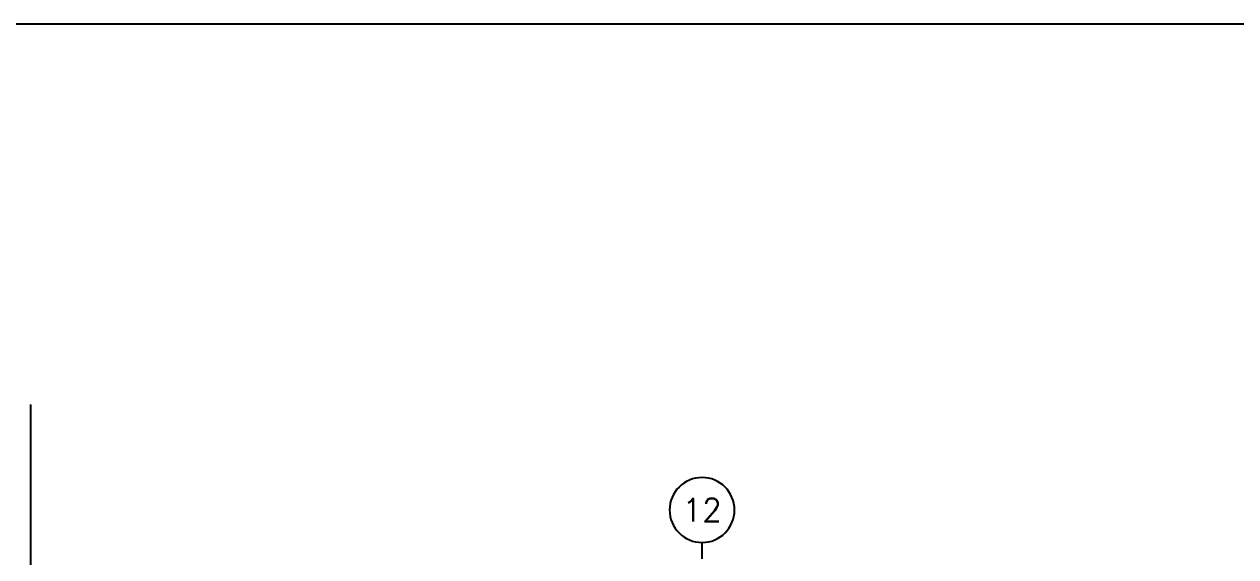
# Model space of a CAD drawing. Extents: x -233600 to -204723, y 196485 to 216410.
# Drawn here: x -229590 to -224448, y 214148 to 216410 of the extents above; entities that cross this region are included whole.
import ezdxf
from ezdxf.enums import TextEntityAlignment as Align

# ---------------------------------------------------------------- set-up
doc = ezdxf.new("R2010")
doc.units = 0
doc.header["$LTSCALE"] = 500
doc.header["$MEASUREMENT"] = 0
doc.linetypes.add('CENTERX2', pattern=[4, 2.5, -0.5, 0.5, -0.5])
doc.layers.get('0').update_dxf_attribs({"linetype": 'CONTINUOUS'})
for name, color, linetype in [('AX-CR', 2, 'CONTINUOUS'), ('AX-TXT', 2, 'CONTINUOUS'), ('AXES', 11, 'CENTERX2'), ('TITLE', 1, 'CONTINUOUS'), ('WALL', 6, 'CONTINUOUS')]:
    doc.layers.add(name, color=color, linetype=linetype)
doc.styles.add('ROMANS', font='romans.shx', dxfattribs={"width": 0.6})

# ---------------------------------------------------------------- blocks, each defined once
blk = doc.blocks.new('A0-BOX')
at = {"layer": 'TITLE'}
blk.add_line((113.3, 79.7), (0, 79.7), dxfattribs=at)
blk = doc.blocks.new('AXU')
at = {"layer": 'AX-CR'}
blk.add_circle((0, 350), 350, dxfattribs=at)
at = {"layer": 'AX-TXT', "style": 'ROMANS'}
blk.add_attdef('AX', text='', height=250, dxfattribs=at).set_placement((0, 350), align=Align.MIDDLE)

msp = doc.modelspace()

# ---------------------------------------------------------------- linework, layer by layer
at = {"layer": 'AXES'}
msp.add_line((-226713.6, 210639.5), (-226713.6, 214208.8), dxfattribs=at)
at = {"layer": 'WALL'}
msp.add_line((-229563.6, 214795.4), (-229563.6, 213040.9), dxfattribs=at)

# ---------------------------------------------------------------- block references
at = {"xscale": 250, "yscale": 250, "zscale": 250}
msp.add_blockref('A0-BOX', (-233600.1, 196485.4), dxfattribs=at)
at = {"layer": 'AXES'}
ref = msp.add_blockref('AXU', (-226713.6, 214484.8), dxfattribs=dict(at, xscale=-0.3942857142857143, yscale=0.3942857142857143, zscale=0.3942857142857143, rotation=180))
ref.add_attrib('AX', '12', dxfattribs={"layer": 'AX-TXT', "color": 6, "height": 98.57, "style": 'ROMANS'}).set_placement((-226713.6, 214346.8), align=Align.MIDDLE)

doc.saveas('drawing.dxf')
